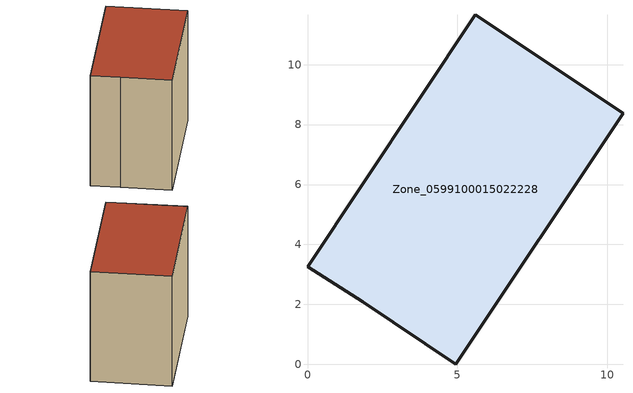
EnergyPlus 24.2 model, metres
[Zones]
Zone_0599100015022228
 floor ground (C_G): 5.6,11.67 10.53,8.39 4.95,0 1.84,2.08 0,3.26 z0.52
 wall outside (C_F): 10.53,8.39 5.6,11.67 0,3.26 1.84,2.08 4.95,0 10.53,8.39 z0.52:9.66
 roof outside (C_R): 4.95,0 10.53,8.39 5.6,11.67 0,3.26 1.84,2.08 z9.66
[BUILDING]
Pand.0599100015022228: North Axis=0; Terrain=City; Loads Convergence Tolerance Value=0.04; Temperature Convergence Tolerance Value=0.4; Solar Distribution=FullExterior; Maximum Number of Warmup Days=25; Minimum Number of Warmup Days=1
[Site:Location]
Rotterdam.The.Hague.AP_ZH_NLD Design_Conditions: Latitude=51.96; Longitude=4.45; Time Zone=1; Elevation=-4.5
[SITE:GROUNDTEMPERATURE:BUILDINGSURFACE]
18, 18, 18, 18, 18, 18, 18, 18, 18, 18, 18, 18
[MATERIAL] Thermal Absorptance=0.9; Solar Absorptance=0.7; Visible Absorptance=0.7
Name | Roughness | Thickness | Conductivity | Density | Specific Heat
G.TI.2006-2014 | MediumSmooth | 0.15 | 0.06 | 540 | 1210
F.TI.2006-2014 | Rough | 0.3 | 0.12 | 1920 | 840
R.TI.2006-2014 | MediumRough | 0.2 | 0.08 | 1500 | 1000
[CONSTRUCTION]
C_G: G.TI.2006-2014
C_F: F.TI.2006-2014
C_R: R.TI.2006-2014
[ZONE]
Zone_0599100015022228: Type=1; Multiplier=1; Ceiling Height=Autocalculate; Volume=Autocalculate; Floor Area=autocalculate; Part of Total Floor Area=Yes
[ZONEINFILTRATION:DESIGNFLOWRATE]
Infil_Zone_0599100015022228: Zone or ZoneList or Space or SpaceList=Zone_0599100015022228; Schedule=AlwaysOn; Design Flow Rate Calculation Method=Flow/Area; Flow Rate per Floor Area=0.0015; Constant Term Coefficient=1; Temperature Term Coefficient=0; Velocity Term Coefficient=0; Velocity Squared Term Coefficient=0
[HVACTEMPLATE:ZONE:IDEALLOADSAIRSYSTEM]
Zone_0599100015022228: Maximum Heating Supply Air Temperature=50; Minimum Cooling Supply Air Temperature=13; Maximum Heating Supply Air Humidity Ratio=0.0156; Minimum Cooling Supply Air Humidity Ratio=0.0077; Heating Limit=NoLimit; Cooling Limit=NoLimit; Dehumidification Control Type=ConstantSensibleHeatRatio; Cooling Sensible Heat Ratio=0.7; Dehumidification Setpoint=60; Humidification Control Type=None; Humidification Setpoint=30; Outdoor Air Method=None; Outdoor Air Flow Rate per Person=0.00944; Outdoor Air Flow Rate per Zone Floor Area=0; Outdoor Air Flow Rate per Zone=0; Demand Controlled Ventilation Type=None; Outdoor Air Economizer Type=NoEconomizer; Heat Recovery Type=None; Sensible Heat Recovery Effectiveness=0.7; Latent Heat Recovery Effectiveness=0.65
[ZONECONTROL:THERMOSTAT]
ThermostatControl_Zone_0599100015022228: Zone or ZoneList=Zone_0599100015022228; Control Type Schedule=DualSetpointControlType; Control 1=Thermostat_Zone_0599100015022228; Temperature Difference Between Cutout And Setpoint=0
[THERMOSTATSETPOINT:DUALSETPOINT]
Thermostat_Zone_0599100015022228: Heating Setpoint Temperature Schedule=HeatingSetpoint_Zone_0599100015022228; Cooling Setpoint Temperature Schedule=CoolingSetpoint_Zone_0599100015022228
[SCHEDULE:COMPACT]
HeatingSetpoint_Zone_0599100015022228: Through: 12/31, For: AllDays, Until: 24:00, 21
CoolingSetpoint_Zone_0599100015022228: Through: 12/31, For: AllDays, Until: 24:00, 24
DualSetpointControlType: Through: 12/31, For: AllDays, Until: 24:00, 4
AlwaysOn: Through: 12/31, For: AllDays, Until: 24:00, 1
